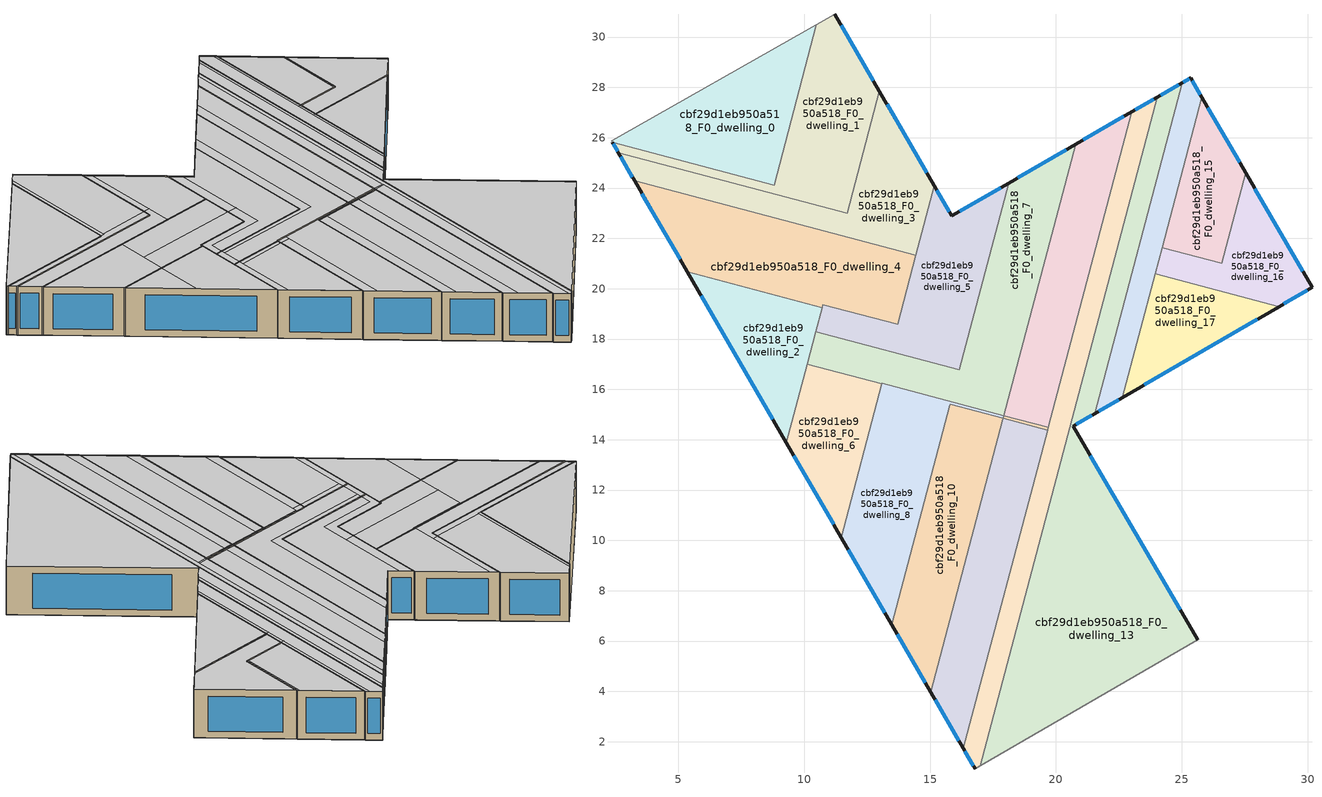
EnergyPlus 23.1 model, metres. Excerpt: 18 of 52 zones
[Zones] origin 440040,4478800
cbf29d1eb950a518_F0_dwelling_0
 floor ground (EU_floor_Construction): 8.8,24.12 10.49,30.48 2.34,25.87 2.38,25.82 z0
 wall adiabatic (EU_wall_Construction): 2.38,25.82 2.34,25.87 10.49,30.48 z0:3
 wall to cbf29d1eb950a518_F0_dwelling_1 (EU_wall_Construction): 10.49,30.48 8.8,24.12 2.38,25.82 z0:3
 ceiling adiabatic (EU_roof_Construction): 10.49,30.48 8.8,24.12 2.38,25.82 2.34,25.87 z3
cbf29d1eb950a518_F0_dwelling_1
 floor ground (EU_floor_Construction): 11.71,23 12.99,27.84 11.22,30.9 10.49,30.48 8.8,24.12 2.38,25.82 2.62,25.4 z0
 wall outside (EU_wall_Construction): 11.22,30.9 12.99,27.84 / 2.62,25.4 2.38,25.82 z0:3
 wall adiabatic (EU_wall_Construction): 10.49,30.48 11.22,30.9 z0:3
 wall to cbf29d1eb950a518_F0_dwelling_3 (EU_wall_Construction): 12.99,27.84 11.71,23 2.62,25.4 z0:3
 window (EU_Window_Construction): 11.46,30.47 12.74,28.27 / 2.58,25.46 2.41,25.76 z0.42:2.58
 ceiling to cbf29d1eb950a518_F1_dwelling_1 (EU_floor_Construction): 11.22,30.9 12.99,27.84 11.81,23.39 9.01,24.13 10.72,30.61 z3
 ceiling to cbf29d1eb950a518_F1_dwelling_2 (EU_floor_Construction): 11.81,23.39 11.71,23 2.62,25.4 2.38,25.82 8.99,24.07 9.01,24.13 z3
 ceiling adiabatic (EU_roof_Construction): 10.72,30.61 9.01,24.13 8.99,24.07 2.38,25.82 8.8,24.12 10.49,30.48 z3
cbf29d1eb950a518_F0_dwelling_10
 floor ground (EU_floor_Construction): 15.03,3.97 17.9,14.81 17.91,14.85 19.67,14.39 19.7,14.49 17.93,14.95 17.91,14.86 15.8,15.42 15.79,15.37 13.48,6.64 z0
 wall outside (EU_wall_Construction): 15.03,3.97 13.48,6.64 z0:3
 wall to cbf29d1eb950a518_F0_dwelling_9 (EU_wall_Construction): 17.93,14.95 19.7,14.49 z0:3
 wall to cbf29d1eb950a518_F0_dwelling_11 (EU_wall_Construction): 19.67,14.38 17.91,14.85 17.9,14.81 15.03,3.97 z0:3
 wall to cbf29d1eb950a518_F0_dwelling_8 (EU_wall_Construction): 15.8,15.42 17.91,14.86 17.93,14.95 / 13.48,6.64 15.79,15.37 15.8,15.41 z0:3
 wall to cbf29d1eb950a518_F0_dwelling_12 (EU_wall_Construction): 19.7,14.49 19.67,14.39 z0:3
 window (EU_Window_Construction): 14.81,4.34 13.7,6.27 z0.42:2.58
 ceiling to cbf29d1eb950a518_F1_dwelling_10 (EU_floor_Construction): 19.37,14.46 17.91,14.85 17.9,14.81 15.03,3.97 13.88,5.96 16.34,15.27 19.67,14.38 z3
 ceiling to cbf29d1eb950a518_F1_dwelling_8 (EU_floor_Construction): 19.7,14.49 19.67,14.39 16.34,15.27 13.88,5.96 13.48,6.64 15.8,15.41 17.91,14.86 17.92,14.88 18.46,14.74 18.48,14.81 z3
 ceiling to cbf29d1eb950a518_F1_dwelling_7 (EU_floor_Construction): 18.48,14.81 18.46,14.74 17.92,14.88 17.93,14.95 z3
cbf29d1eb950a518_F0_dwelling_11
 floor ground (EU_floor_Construction): 16.32,1.74 19.67,14.38 17.91,14.85 15.03,3.97 z0
 wall outside (EU_wall_Construction): 16.32,1.74 15.03,3.97 z0:3
 wall to cbf29d1eb950a518_F0_dwelling_12 (EU_wall_Construction): 19.67,14.38 16.32,1.74 z0:3
 window (EU_Window_Construction): 16.14,2.05 15.21,3.66 z0.42:2.58
 ceiling to cbf29d1eb950a518_F1_dwelling_11 (EU_floor_Construction): 19.67,14.38 16.32,1.74 15.43,3.28 18.45,14.7 z3
 ceiling to cbf29d1eb950a518_F1_dwelling_10 (EU_floor_Construction): 18.87,14.59 18.45,14.7 15.43,3.28 15.03,3.97 17.9,14.81 17.91,14.85 z3
cbf29d1eb950a518_F0_dwelling_12
 floor ground (EU_floor_Construction): 16.99,1.05 24.02,27.6 23.01,27.02 16.32,1.74 16.79,0.93 z0
 wall outside (EU_wall_Construction): 16.79,0.93 16.32,1.74 / 23.01,27.02 24.02,27.6 z0:3
 wall to cbf29d1eb950a518_F0_dwelling_13 (EU_wall_Construction): 24.02,27.6 16.99,1.05 z0:3
 wall adiabatic (EU_wall_Construction): 16.99,1.05 16.79,0.93 z0:3
 wall to cbf29d1eb950a518_F0_dwelling_9 (EU_wall_Construction): 19.7,14.49 23.01,27.02 z0:3
 window (EU_Window_Construction): 16.72,1.05 16.39,1.63 / 23.15,27.1 23.88,27.52 z0.42:2.58
 ceiling to cbf29d1eb950a518_F1_dwelling_9 (EU_floor_Construction): 23.73,27.44 20.26,14.34 19.7,14.49 23.01,27.02 z3
 ceiling to cbf29d1eb950a518_F1_dwelling_11 (EU_floor_Construction): 20.23,14.23 16.74,1.02 16.32,1.74 19.67,14.38 z3
 ceiling to cbf29d1eb950a518_F1_dwelling_8 (EU_floor_Construction): 20.26,14.34 20.24,14.24 19.67,14.39 19.7,14.49 z3
 ceiling to cbf29d1eb950a518_F1_dwelling_12 (EU_floor_Construction): 24.02,27.6 16.99,1.05 16.79,0.93 16.74,1.02 20.24,14.24 20.26,14.34 23.73,27.44 z3
cbf29d1eb950a518_F0_dwelling_13
 floor ground (EU_floor_Construction): 25.63,6.06 20.69,14.54 21.55,15.04 25.03,28.19 24.02,27.6 16.99,1.05 z0
 wall outside (EU_wall_Construction): 24.02,27.6 25.03,28.19 / 21.55,15.04 20.69,14.54 25.63,6.06 z0:3
 wall to cbf29d1eb950a518_F0_dwelling_14 (EU_wall_Construction): 25.03,28.19 21.55,15.04 z0:3
 wall adiabatic (EU_wall_Construction): 25.63,6.06 16.99,1.05 z0:3
 window (EU_Window_Construction): 24.16,27.68 24.89,28.11 / 21.43,14.97 20.81,14.61 / 21.37,13.36 24.94,7.24 z0.42:2.58
 ceiling to cbf29d1eb950a518_F1_dwelling_12 (EU_floor_Construction): 24.78,28.05 21.3,14.89 20.69,14.54 25.63,6.06 16.99,1.05 24.02,27.6 z3
 ceiling to cbf29d1eb950a518_F1_dwelling_13 (EU_floor_Construction): 25.03,28.19 21.55,15.04 21.3,14.89 24.78,28.05 z3
cbf29d1eb950a518_F0_dwelling_14
 floor ground (EU_floor_Construction): 22.64,15.67 25.8,27.6 25.35,28.37 25.03,28.19 21.55,15.04 z0
 wall outside (EU_wall_Construction): 22.64,15.67 21.55,15.04 / 25.03,28.19 25.35,28.37 25.8,27.6 z0:3
 wall to cbf29d1eb950a518_F0_dwelling_15 (EU_wall_Construction): 25.8,27.6 24.22,21.64 z0:3
 wall to cbf29d1eb950a518_F0_dwelling_16 (EU_wall_Construction): 24.22,21.64 23.95,20.59 z0:3
 wall to cbf29d1eb950a518_F0_dwelling_17 (EU_wall_Construction): 23.94,20.59 22.64,15.67 z0:3
 window (EU_Window_Construction): 22.49,15.59 21.7,15.12 / 25.07,28.21 25.31,28.35 / 25.41,28.27 25.74,27.71 z0.42:2.58
 ceiling to cbf29d1eb950a518_F1_dwelling_13 (EU_floor_Construction): 25.35,28.37 25.68,27.81 22.44,15.56 21.55,15.04 25.03,28.19 z3
 ceiling to cbf29d1eb950a518_F1_dwelling_14 (EU_floor_Construction): 25.68,27.81 25.8,27.6 24.22,21.64 24.06,21.68 z3
 ceiling to cbf29d1eb950a518_F1_dwelling_16 (EU_floor_Construction): 23.94,20.57 22.64,15.67 22.44,15.56 23.78,20.61 z3
 ceiling to cbf29d1eb950a518_F1_dwelling_15 (EU_floor_Construction): 24.22,21.64 23.94,20.57 23.78,20.61 24.06,21.68 z3
cbf29d1eb950a518_F0_dwelling_15
 floor ground (EU_floor_Construction): 26.59,21.01 27.54,24.6 25.8,27.6 24.22,21.64 z0
 wall outside (EU_wall_Construction): 25.8,27.6 27.54,24.6 z0:3
 wall to cbf29d1eb950a518_F0_dwelling_16 (EU_wall_Construction): 27.54,24.6 26.59,21.01 24.22,21.64 z0:3
 window (EU_Window_Construction): 26.04,27.18 27.3,25.02 z0.42:2.58
 ceiling to cbf29d1eb950a518_F1_dwelling_14 (EU_floor_Construction): 25.8,27.6 27.47,24.72 26.49,21.04 24.22,21.64 z3
 ceiling to cbf29d1eb950a518_F1_dwelling_15 (EU_floor_Construction): 27.47,24.72 27.54,24.6 26.59,21.01 26.49,21.04 z3
cbf29d1eb950a518_F0_dwelling_16
 floor ground (EU_floor_Construction): 30.18,20.05 27.54,24.6 26.59,21.01 24.22,21.64 23.95,20.59 28.87,19.29 z0
 wall outside (EU_wall_Construction): 27.54,24.6 30.18,20.05 28.87,19.29 z0:3
 wall to cbf29d1eb950a518_F0_dwelling_17 (EU_wall_Construction): 28.87,19.29 23.95,20.59 z0:3
 window (EU_Window_Construction): 27.91,23.97 29.81,20.69 / 30,19.95 29.05,19.4 z0.42:2.58
 ceiling to cbf29d1eb950a518_F1_dwelling_15 (EU_floor_Construction): 27.54,24.6 30.18,20.05 28.87,19.29 23.95,20.59 24.22,21.64 26.59,21.01 z3
cbf29d1eb950a518_F0_dwelling_17
 floor ground (EU_floor_Construction): 28.87,19.29 23.95,20.59 22.64,15.67 z0
 wall outside (EU_wall_Construction): 28.87,19.29 22.64,15.67 z0:3
 window (EU_Window_Construction): 28,18.79 23.51,16.18 z0.42:2.58
 ceiling to cbf29d1eb950a518_F1_dwelling_16 (EU_floor_Construction): 28.83,19.27 22.64,15.67 23.94,20.57 z3
 ceiling to cbf29d1eb950a518_F1_dwelling_15 (EU_floor_Construction): 28.87,19.29 28.83,19.27 23.94,20.57 23.95,20.59 z3
cbf29d1eb950a518_F0_dwelling_2
 floor ground (EU_floor_Construction): 9.29,13.88 10.72,19.25 5.36,20.67 z0
 wall outside (EU_wall_Construction): 9.29,13.88 5.36,20.67 z0:3
 wall to cbf29d1eb950a518_F0_dwelling_4 (EU_wall_Construction): 5.36,20.67 10.72,19.25 z0:3
 wall to cbf29d1eb950a518_F0_dwelling_6 (EU_wall_Construction): 10.12,17 9.29,13.88 z0:3
 wall to cbf29d1eb950a518_F0_dwelling_7 (EU_wall_Construction): 10.46,18.28 10.12,17 z0:3
 wall to cbf29d1eb950a518_F0_dwelling_5 (EU_wall_Construction): 10.71,19.25 10.46,18.28 z0:3
 window (EU_Window_Construction): 8.75,14.82 5.9,19.72 z0.42:2.58
 ceiling to cbf29d1eb950a518_F1_dwelling_4 (EU_floor_Construction): 10.72,19.25 9.29,13.88 7.23,17.43 7.91,19.99 z3
 ceiling to cbf29d1eb950a518_F1_dwelling_2 (EU_floor_Construction): 7.91,19.99 7.23,17.43 5.36,20.67 z3
cbf29d1eb950a518_F0_dwelling_3
 floor ground (EU_floor_Construction): 14.44,21.33 15.17,24.08 12.99,27.84 11.71,23 2.62,25.4 3.27,24.28 z0
 wall outside (EU_wall_Construction): 12.99,27.84 15.17,24.08 / 3.27,24.28 2.62,25.4 z0:3
 wall to cbf29d1eb950a518_F0_dwelling_4 (EU_wall_Construction): 14.44,21.33 3.27,24.28 z0:3
 wall to cbf29d1eb950a518_F0_dwelling_5 (EU_wall_Construction): 15.17,24.08 14.44,21.33 z0:3
 window (EU_Window_Construction): 13.29,27.32 14.87,24.61 / 3.18,24.44 2.71,25.24 z0.42:2.58
 ceiling adiabatic (EU_roof_Construction): 13.24,27.4 15.17,24.08 14.44,21.33 11.82,22.02 z3; 12.99,27.84 13.24,27.4 12.16,23.3 11.81,23.39 z3
 ceiling to cbf29d1eb950a518_F1_dwelling_2 (EU_floor_Construction): 11.81,23.39 12.16,23.3 11.82,22.02 3.27,24.28 2.62,25.4 11.71,23 z3
cbf29d1eb950a518_F0_dwelling_4
 floor ground (EU_floor_Construction): 13.71,18.59 14.44,21.33 3.27,24.28 5.36,20.67 10.72,19.25 10.75,19.37 z0
 wall outside (EU_wall_Construction): 5.36,20.67 3.27,24.28 z0:3
 wall to cbf29d1eb950a518_F0_dwelling_5 (EU_wall_Construction): 14.44,21.33 13.71,18.59 10.75,19.37 10.72,19.25 z0:3
 window (EU_Window_Construction): 5.07,21.17 3.56,23.78 z0.42:2.58
 ceiling to cbf29d1eb950a518_F1_dwelling_2 (EU_floor_Construction): 11.82,22.02 11.81,21.97 8.66,22.81 7.91,19.99 5.36,20.67 3.27,24.28 z3
 ceiling to cbf29d1eb950a518_F1_dwelling_4 (EU_floor_Construction): 14.01,19.72 13.71,18.59 10.75,19.37 10.72,19.25 7.91,19.99 8.24,21.25 z3
 ceiling to cbf29d1eb950a518_F1_dwelling_3 (EU_floor_Construction): 14.44,21.33 14.01,19.72 8.24,21.25 8.66,22.81 11.81,21.97 11.82,22.02 z3
cbf29d1eb950a518_F0_dwelling_5
 floor ground (EU_floor_Construction): 16.16,16.77 18.13,24.2 15.86,22.89 15.17,24.08 13.71,18.59 10.75,19.37 10.46,18.28 z0
 wall outside (EU_wall_Construction): 15.17,24.08 15.86,22.89 18.13,24.2 z0:3
 wall to cbf29d1eb950a518_F0_dwelling_7 (EU_wall_Construction): 18.13,24.2 16.16,16.77 10.46,18.28 z0:3
 window (EU_Window_Construction): 15.26,23.92 15.76,23.05 / 16.18,23.07 17.81,24.02 z0.42:2.58
 ceiling to cbf29d1eb950a518_F1_dwelling_5 (EU_floor_Construction): 18.13,24.2 16.16,16.77 10.81,18.19 10.98,18.84 14.12,18.01 15.55,23.42 15.86,22.89 z3
 ceiling to cbf29d1eb950a518_F1_dwelling_4 (EU_floor_Construction): 14.54,19.58 14.12,18.01 10.98,18.84 10.81,18.19 10.46,18.28 10.72,19.25 10.75,19.37 13.71,18.59 14.01,19.72 z3
 ceiling to cbf29d1eb950a518_F1_dwelling_3 (EU_floor_Construction): 15.17,24.08 15.55,23.42 14.54,19.58 14.01,19.72 z3
cbf29d1eb950a518_F0_dwelling_6
 floor ground (EU_floor_Construction): 11.47,10.11 13.09,16.22 10.12,17 9.29,13.88 z0
 wall outside (EU_wall_Construction): 11.47,10.11 9.29,13.88 z0:3
 wall to cbf29d1eb950a518_F0_dwelling_7 (EU_wall_Construction): 10.12,17 13.09,16.22 z0:3
 wall to cbf29d1eb950a518_F0_dwelling_8 (EU_wall_Construction): 13.09,16.22 11.47,10.11 z0:3
 window (EU_Window_Construction): 11.17,10.64 9.59,13.35 z0.42:2.58
 ceiling to cbf29d1eb950a518_F1_dwelling_6 (EU_floor_Construction): 13.01,15.94 11.47,10.11 9.55,13.43 10.4,16.63 z3
 ceiling to cbf29d1eb950a518_F1_dwelling_7 (EU_floor_Construction): 13.09,16.22 13.01,15.94 10.4,16.63 10.47,16.91 z3
 ceiling to cbf29d1eb950a518_F1_dwelling_4 (EU_floor_Construction): 10.47,16.91 9.55,13.43 9.29,13.88 10.12,17 z3
cbf29d1eb950a518_F0_dwelling_7
 floor ground (EU_floor_Construction): 17.94,14.96 20.79,25.74 18.13,24.2 16.16,16.77 10.46,18.28 10.12,17 13.09,16.22 13.09,16.24 z0
 wall outside (EU_wall_Construction): 18.13,24.2 20.79,25.74 z0:3
 wall to cbf29d1eb950a518_F0_dwelling_8 (EU_wall_Construction): 17.94,14.96 13.09,16.24 13.09,16.22 z0:3
 wall to cbf29d1eb950a518_F0_dwelling_9 (EU_wall_Construction): 20.79,25.74 17.94,14.96 z0:3
 window (EU_Window_Construction): 18.5,24.41 20.42,25.52 z0.42:2.58
 ceiling to cbf29d1eb950a518_F1_dwelling_7 (EU_floor_Construction): 20.79,25.74 17.94,14.96 13.09,16.24 13.09,16.22 10.47,16.91 10.74,17.92 16.63,16.36 18.81,24.59 z3
 ceiling to cbf29d1eb950a518_F1_dwelling_5 (EU_floor_Construction): 18.81,24.59 16.63,16.36 10.74,17.92 10.81,18.19 16.16,16.77 18.13,24.2 z3
 ceiling to cbf29d1eb950a518_F1_dwelling_4 (EU_floor_Construction): 10.81,18.19 10.47,16.91 10.12,17 10.46,18.28 z3
cbf29d1eb950a518_F0_dwelling_8
 floor ground (EU_floor_Construction): 13.48,6.64 15.8,15.41 17.91,14.86 17.94,14.96 13.09,16.24 11.47,10.11 z0
 wall outside (EU_wall_Construction): 13.48,6.64 11.47,10.11 z0:3
 window (EU_Window_Construction): 13.2,7.13 11.75,9.63 z0.42:2.58
 ceiling to cbf29d1eb950a518_F1_dwelling_8 (EU_floor_Construction): 17.92,14.88 17.91,14.86 15.8,15.41 13.48,6.64 11.86,9.45 13.6,16.02 z3
 ceiling to cbf29d1eb950a518_F1_dwelling_6 (EU_floor_Construction): 13.54,15.8 11.86,9.45 11.47,10.11 13.01,15.94 z3
 ceiling to cbf29d1eb950a518_F1_dwelling_7 (EU_floor_Construction): 17.93,14.95 17.92,14.88 13.6,16.02 13.54,15.8 13.01,15.94 13.09,16.22 13.09,16.24 z3
cbf29d1eb950a518_F0_dwelling_9
 floor ground (EU_floor_Construction): 19.7,14.49 23.01,27.02 20.79,25.74 17.93,14.95 z0
 wall outside (EU_wall_Construction): 20.79,25.74 23.01,27.02 z0:3
 window (EU_Window_Construction): 21.1,25.92 22.71,26.84 z0.42:2.58
 ceiling to cbf29d1eb950a518_F1_dwelling_9 (EU_floor_Construction): 23.01,27.02 19.7,14.49 18.48,14.81 21.48,26.14 z3
 ceiling to cbf29d1eb950a518_F1_dwelling_7 (EU_floor_Construction): 21.48,26.14 18.48,14.81 17.93,14.95 20.79,25.74 z3
[Building]
EU S2 Campaign: North Axis=0; Terrain=City; Solar Distribution=FullExterior
[Site:Location]
Madrid: Latitude=40.5; Longitude=-3.5; Time Zone=1; Elevation=609
[SizingPeriod:WeatherFileDays]
AnnualSizingPeriod: Begin Month=1; Begin Day of Month=1; End Month=12; End Day of Month=31; Day of Week for Start Day=Monday; Use Weather File Daylight Saving Period=No; Use Weather File Rain and Snow Indicators=No
[MATERIAL]
EU_InternalMass_Material: Roughness=MediumRough; Thickness=0.1; Conductivity=1; Density=1800; Specific Heat=900; Thermal Absorptance=0.9; Solar Absorptance=0.7; Visible Absorptance=0.7
[MATERIAL:NOMASS] Roughness=MediumRough; Thermal Absorptance=0.9; Solar Absorptance=0.7; Visible Absorptance=0.7
Name | Thermal Resistance
EU_wall_NoMass | 1.60022
EU_roof_NoMass | 1.57597
EU_floor_NoMass | 0.470652
[WINDOWMATERIAL:SIMPLEGLAZINGSYSTEM]
EU_Window_SimpleGlazing: UFactor=3.28802; Solar Heat Gain Coefficient=0.85; Visible Transmittance=0.85
[CONSTRUCTION]
EU_wall_Construction: EU_wall_NoMass
EU_roof_Construction: EU_roof_NoMass
EU_floor_Construction: EU_floor_NoMass
EU_InternalMass_Construction: EU_InternalMass_Material
EU_Window_Construction: EU_Window_SimpleGlazing
[ZONE] Type=1; Multiplier=1; Ceiling Height=autocalculate; Floor Area=autocalculate; Part of Total Floor Area=Yes
Name | Volume
cbf29d1eb950a518_F0_dwelling_0 | 66.52
cbf29d1eb950a518_F0_dwelling_1 | 66.4977
cbf29d1eb950a518_F0_dwelling_10 | 67.0818
cbf29d1eb950a518_F0_dwelling_11 | 66.5295
cbf29d1eb950a518_F0_dwelling_12 | 66.5676
cbf29d1eb950a518_F0_dwelling_13 | 183.078
cbf29d1eb950a518_F0_dwelling_14 | 35.3906
cbf29d1eb950a518_F0_dwelling_15 | 36.327
cbf29d1eb950a518_F0_dwelling_16 | 38.8663
cbf29d1eb950a518_F0_dwelling_17 | 38.8601
cbf29d1eb950a518_F0_dwelling_2 | 46.1935
cbf29d1eb950a518_F0_dwelling_3 | 64.9984
cbf29d1eb950a518_F0_dwelling_4 | 88.3608
cbf29d1eb950a518_F0_dwelling_5 | 66.5105
cbf29d1eb950a518_F0_dwelling_6 | 43.9666
cbf29d1eb950a518_F0_dwelling_7 | 89.0779
cbf29d1eb950a518_F0_dwelling_8 | 66.5171
cbf29d1eb950a518_F0_dwelling_9 | 65.9612
[INTERNALMASS] Construction=EU_InternalMass_Construction
Name | Zone or ZoneList | Surface Area
cbf29d1eb950a518_F0_dwelling_0_EU_InternalMass | cbf29d1eb950a518_F0_dwelling_0 | 22.1737
cbf29d1eb950a518_F0_dwelling_1_EU_InternalMass | cbf29d1eb950a518_F0_dwelling_1 | 22.1669
cbf29d1eb950a518_F0_dwelling_2_EU_InternalMass | cbf29d1eb950a518_F0_dwelling_2 | 15.3955
cbf29d1eb950a518_F0_dwelling_3_EU_InternalMass | cbf29d1eb950a518_F0_dwelling_3 | 21.6708
cbf29d1eb950a518_F0_dwelling_4_EU_InternalMass | cbf29d1eb950a518_F0_dwelling_4 | 29.4517
cbf29d1eb950a518_F0_dwelling_5_EU_InternalMass | cbf29d1eb950a518_F0_dwelling_5 | 22.1701
cbf29d1eb950a518_F0_dwelling_6_EU_InternalMass | cbf29d1eb950a518_F0_dwelling_6 | 14.6512
cbf29d1eb950a518_F0_dwelling_7_EU_InternalMass | cbf29d1eb950a518_F0_dwelling_7 | 29.6931
cbf29d1eb950a518_F0_dwelling_8_EU_InternalMass | cbf29d1eb950a518_F0_dwelling_8 | 22.1679
cbf29d1eb950a518_F0_dwelling_9_EU_InternalMass | cbf29d1eb950a518_F0_dwelling_9 | 21.9874
cbf29d1eb950a518_F0_dwelling_10_EU_InternalMass | cbf29d1eb950a518_F0_dwelling_10 | 22.3606
cbf29d1eb950a518_F0_dwelling_11_EU_InternalMass | cbf29d1eb950a518_F0_dwelling_11 | 22.1757
cbf29d1eb950a518_F0_dwelling_12_EU_InternalMass | cbf29d1eb950a518_F0_dwelling_12 | 22.189
cbf29d1eb950a518_F0_dwelling_13_EU_InternalMass | cbf29d1eb950a518_F0_dwelling_13 | 61.0245
cbf29d1eb950a518_F0_dwelling_14_EU_InternalMass | cbf29d1eb950a518_F0_dwelling_14 | 11.797
cbf29d1eb950a518_F0_dwelling_15_EU_InternalMass | cbf29d1eb950a518_F0_dwelling_15 | 12.1089
cbf29d1eb950a518_F0_dwelling_16_EU_InternalMass | cbf29d1eb950a518_F0_dwelling_16 | 12.9554
cbf29d1eb950a518_F0_dwelling_17_EU_InternalMass | cbf29d1eb950a518_F0_dwelling_17 | 12.9543
[OTHEREQUIPMENT] Fuel Type=Electricity; Design Level Calculation Method=Watts/Area; Power per Zone Floor Area=1; Fraction Latent=0; Fraction Radiant=0; Fraction Lost=0; Carbon Dioxide Generation Rate=0; EndUse Subcategory=EU_Step8_InternalGains
Name | Zone or ZoneList or Space or SpaceList | Schedule
EU_Step8_InternalGain_cbf29d1eb950a518_F0_dwelling_0_f000 | cbf29d1eb950a518_F0_dwelling_0 | EU_Step8_GainSchedule_cbf29d1eb950a518_F0_dwelling_0_f000
EU_Step8_InternalGain_cbf29d1eb950a518_F0_dwelling_1_f000 | cbf29d1eb950a518_F0_dwelling_1 | EU_Step8_GainSchedule_cbf29d1eb950a518_F0_dwelling_1_f000
EU_Step8_InternalGain_cbf29d1eb950a518_F0_dwelling_2_f000 | cbf29d1eb950a518_F0_dwelling_2 | EU_Step8_GainSchedule_cbf29d1eb950a518_F0_dwelling_2_f000
EU_Step8_InternalGain_cbf29d1eb950a518_F0_dwelling_3_f000 | cbf29d1eb950a518_F0_dwelling_3 | EU_Step8_GainSchedule_cbf29d1eb950a518_F0_dwelling_3_f000
EU_Step8_InternalGain_cbf29d1eb950a518_F0_dwelling_4_f000 | cbf29d1eb950a518_F0_dwelling_4 | EU_Step8_GainSchedule_cbf29d1eb950a518_F0_dwelling_4_f000
EU_Step8_InternalGain_cbf29d1eb950a518_F0_dwelling_5_f000 | cbf29d1eb950a518_F0_dwelling_5 | EU_Step8_GainSchedule_cbf29d1eb950a518_F0_dwelling_5_f000
EU_Step8_InternalGain_cbf29d1eb950a518_F0_dwelling_6_f000 | cbf29d1eb950a518_F0_dwelling_6 | EU_Step8_GainSchedule_cbf29d1eb950a518_F0_dwelling_6_f000
EU_Step8_InternalGain_cbf29d1eb950a518_F0_dwelling_7_f000 | cbf29d1eb950a518_F0_dwelling_7 | EU_Step8_GainSchedule_cbf29d1eb950a518_F0_dwelling_7_f000
EU_Step8_InternalGain_cbf29d1eb950a518_F0_dwelling_8_f000 | cbf29d1eb950a518_F0_dwelling_8 | EU_Step8_GainSchedule_cbf29d1eb950a518_F0_dwelling_8_f000
EU_Step8_InternalGain_cbf29d1eb950a518_F0_dwelling_9_f000 | cbf29d1eb950a518_F0_dwelling_9 | EU_Step8_GainSchedule_cbf29d1eb950a518_F0_dwelling_9_f000
EU_Step8_InternalGain_cbf29d1eb950a518_F0_dwelling_10_f000 | cbf29d1eb950a518_F0_dwelling_10 | EU_Step8_GainSchedule_cbf29d1eb950a518_F0_dwelling_10_f000
EU_Step8_InternalGain_cbf29d1eb950a518_F0_dwelling_11_f000 | cbf29d1eb950a518_F0_dwelling_11 | EU_Step8_GainSchedule_cbf29d1eb950a518_F0_dwelling_11_f000
EU_Step8_InternalGain_cbf29d1eb950a518_F0_dwelling_12_f000 | cbf29d1eb950a518_F0_dwelling_12 | EU_Step8_GainSchedule_cbf29d1eb950a518_F0_dwelling_12_f000
EU_Step8_InternalGain_cbf29d1eb950a518_F0_dwelling_13_f000 | cbf29d1eb950a518_F0_dwelling_13 | EU_Step8_GainSchedule_cbf29d1eb950a518_F0_dwelling_13_f000
EU_Step8_InternalGain_cbf29d1eb950a518_F0_dwelling_14_f000 | cbf29d1eb950a518_F0_dwelling_14 | EU_Step8_GainSchedule_cbf29d1eb950a518_F0_dwelling_14_f000
EU_Step8_InternalGain_cbf29d1eb950a518_F0_dwelling_15_f000 | cbf29d1eb950a518_F0_dwelling_15 | EU_Step8_GainSchedule_cbf29d1eb950a518_F0_dwelling_15_f000
EU_Step8_InternalGain_cbf29d1eb950a518_F0_dwelling_16_f000 | cbf29d1eb950a518_F0_dwelling_16 | EU_Step8_GainSchedule_cbf29d1eb950a518_F0_dwelling_16_f000
EU_Step8_InternalGain_cbf29d1eb950a518_F0_dwelling_17_f000 | cbf29d1eb950a518_F0_dwelling_17 | EU_Step8_GainSchedule_cbf29d1eb950a518_F0_dwelling_17_f000
[ZONEVENTILATION:DESIGNFLOWRATE] Schedule=EU_AlwaysOn; Design Flow Rate Calculation Method=AirChanges/Hour; Air Changes per Hour=0.480704; Ventilation Type=Natural; Fan Pressure Rise=0; Fan Total Efficiency=1; Constant Term Coefficient=1; Temperature Term Coefficient=0; Velocity Term Coefficient=0; Velocity Squared Term Coefficient=0; Minimum Indoor Temperature=-100; Maximum Indoor Temperature=100; Delta Temperature=-100; Minimum Outdoor Temperature=-100; Maximum Outdoor Temperature=100; Maximum Wind Speed=40
Name | Zone or ZoneList or Space or SpaceList
EU_ConstantAir_cbf29d1eb950a518_F0_dwelling_0 | cbf29d1eb950a518_F0_dwelling_0
EU_ConstantAir_cbf29d1eb950a518_F0_dwelling_1 | cbf29d1eb950a518_F0_dwelling_1
EU_ConstantAir_cbf29d1eb950a518_F0_dwelling_2 | cbf29d1eb950a518_F0_dwelling_2
EU_ConstantAir_cbf29d1eb950a518_F0_dwelling_3 | cbf29d1eb950a518_F0_dwelling_3
EU_ConstantAir_cbf29d1eb950a518_F0_dwelling_4 | cbf29d1eb950a518_F0_dwelling_4
EU_ConstantAir_cbf29d1eb950a518_F0_dwelling_5 | cbf29d1eb950a518_F0_dwelling_5
EU_ConstantAir_cbf29d1eb950a518_F0_dwelling_6 | cbf29d1eb950a518_F0_dwelling_6
EU_ConstantAir_cbf29d1eb950a518_F0_dwelling_7 | cbf29d1eb950a518_F0_dwelling_7
EU_ConstantAir_cbf29d1eb950a518_F0_dwelling_8 | cbf29d1eb950a518_F0_dwelling_8
EU_ConstantAir_cbf29d1eb950a518_F0_dwelling_9 | cbf29d1eb950a518_F0_dwelling_9
EU_ConstantAir_cbf29d1eb950a518_F0_dwelling_10 | cbf29d1eb950a518_F0_dwelling_10
EU_ConstantAir_cbf29d1eb950a518_F0_dwelling_11 | cbf29d1eb950a518_F0_dwelling_11
EU_ConstantAir_cbf29d1eb950a518_F0_dwelling_12 | cbf29d1eb950a518_F0_dwelling_12
EU_ConstantAir_cbf29d1eb950a518_F0_dwelling_13 | cbf29d1eb950a518_F0_dwelling_13
EU_ConstantAir_cbf29d1eb950a518_F0_dwelling_14 | cbf29d1eb950a518_F0_dwelling_14
EU_ConstantAir_cbf29d1eb950a518_F0_dwelling_15 | cbf29d1eb950a518_F0_dwelling_15
EU_ConstantAir_cbf29d1eb950a518_F0_dwelling_16 | cbf29d1eb950a518_F0_dwelling_16
EU_ConstantAir_cbf29d1eb950a518_F0_dwelling_17 | cbf29d1eb950a518_F0_dwelling_17
[HVACTEMPLATE:THERMOSTAT] Constant Heating Setpoint=20; Constant Cooling Setpoint=50
EU_HeatOnly_cbf29d1eb950a518_F0_dwelling_0; EU_HeatOnly_cbf29d1eb950a518_F0_dwelling_1; EU_HeatOnly_cbf29d1eb950a518_F0_dwelling_2; EU_HeatOnly_cbf29d1eb950a518_F0_dwelling_3; EU_HeatOnly_cbf29d1eb950a518_F0_dwelling_4; EU_HeatOnly_cbf29d1eb950a518_F0_dwelling_5; EU_HeatOnly_cbf29d1eb950a518_F0_dwelling_6; EU_HeatOnly_cbf29d1eb950a518_F0_dwelling_7; EU_HeatOnly_cbf29d1eb950a518_F0_dwelling_8; EU_HeatOnly_cbf29d1eb950a518_F0_dwelling_9; EU_HeatOnly_cbf29d1eb950a518_F0_dwelling_10; EU_HeatOnly_cbf29d1eb950a518_F0_dwelling_11; EU_HeatOnly_cbf29d1eb950a518_F0_dwelling_12; EU_HeatOnly_cbf29d1eb950a518_F0_dwelling_13; EU_HeatOnly_cbf29d1eb950a518_F0_dwelling_14; EU_HeatOnly_cbf29d1eb950a518_F0_dwelling_15; EU_HeatOnly_cbf29d1eb950a518_F0_dwelling_16; EU_HeatOnly_cbf29d1eb950a518_F0_dwelling_17; EU_HeatOnly_cbf29d1eb950a518_F1_dwelling_0; EU_HeatOnly_cbf29d1eb950a518_F1_dwelling_1; EU_HeatOnly_cbf29d1eb950a518_F1_dwelling_2; EU_HeatOnly_cbf29d1eb950a518_F1_dwelling_3; EU_HeatOnly_cbf29d1eb950a518_F1_dwelling_4; EU_HeatOnly_cbf29d1eb950a518_F1_dwelling_5; EU_HeatOnly_cbf29d1eb950a518_F1_dwelling_6; EU_HeatOnly_cbf29d1eb950a518_F1_dwelling_7; EU_HeatOnly_cbf29d1eb950a518_F1_dwelling_8; EU_HeatOnly_cbf29d1eb950a518_F1_dwelling_9; EU_HeatOnly_cbf29d1eb950a518_F1_dwelling_10; EU_HeatOnly_cbf29d1eb950a518_F1_dwelling_11; EU_HeatOnly_cbf29d1eb950a518_F1_dwelling_12; EU_HeatOnly_cbf29d1eb950a518_F1_dwelling_13; EU_HeatOnly_cbf29d1eb950a518_F1_dwelling_14; EU_HeatOnly_cbf29d1eb950a518_F1_dwelling_15; EU_HeatOnly_cbf29d1eb950a518_F1_dwelling_16; EU_HeatOnly_cbf29d1eb950a518_F2_dwelling_0; EU_HeatOnly_cbf29d1eb950a518_F2_dwelling_1; EU_HeatOnly_cbf29d1eb950a518_F2_dwelling_2; EU_HeatOnly_cbf29d1eb950a518_F2_dwelling_3; EU_HeatOnly_cbf29d1eb950a518_F2_dwelling_4; EU_HeatOnly_cbf29d1eb950a518_F2_dwelling_5; EU_HeatOnly_cbf29d1eb950a518_F2_dwelling_6; EU_HeatOnly_cbf29d1eb950a518_F2_dwelling_7; EU_HeatOnly_cbf29d1eb950a518_F2_dwelling_8; EU_HeatOnly_cbf29d1eb950a518_F2_dwelling_9; EU_HeatOnly_cbf29d1eb950a518_F2_dwelling_10; EU_HeatOnly_cbf29d1eb950a518_F2_dwelling_11; EU_HeatOnly_cbf29d1eb950a518_F2_dwelling_12; EU_HeatOnly_cbf29d1eb950a518_F2_dwelling_13; EU_HeatOnly_cbf29d1eb950a518_F2_dwelling_14; EU_HeatOnly_cbf29d1eb950a518_F2_dwelling_15; EU_HeatOnly_cbf29d1eb950a518_F2_dwelling_16
[HVACTEMPLATE:ZONE:IDEALLOADSAIRSYSTEM] System Availability Schedule=EU_AlwaysOn; Maximum Heating Supply Air Temperature=50; Minimum Cooling Supply Air Temperature=13; Maximum Heating Supply Air Humidity Ratio=0.0156; Minimum Cooling Supply Air Humidity Ratio=0.0077; Heating Limit=NoLimit; Cooling Limit=NoLimit; Heating Availability Schedule=EU_AlwaysOn; Cooling Availability Schedule=EU_CoolingOff; Dehumidification Control Type=ConstantSensibleHeatRatio; Cooling Sensible Heat Ratio=0.7; Dehumidification Setpoint=60; Humidification Control Type=None; Humidification Setpoint=30; Outdoor Air Method=None; Outdoor Air Flow Rate per Person=0.00944; Outdoor Air Flow Rate per Zone Floor Area=0; Outdoor Air Flow Rate per Zone=0; Demand Controlled Ventilation Type=None; Outdoor Air Economizer Type=NoEconomizer; Heat Recovery Type=None; Sensible Heat Recovery Effectiveness=0.7; Latent Heat Recovery Effectiveness=0.65
Name | Template Thermostat
cbf29d1eb950a518_F0_dwelling_0 | EU_HeatOnly_cbf29d1eb950a518_F0_dwelling_0
cbf29d1eb950a518_F0_dwelling_1 | EU_HeatOnly_cbf29d1eb950a518_F0_dwelling_1
cbf29d1eb950a518_F0_dwelling_2 | EU_HeatOnly_cbf29d1eb950a518_F0_dwelling_2
cbf29d1eb950a518_F0_dwelling_3 | EU_HeatOnly_cbf29d1eb950a518_F0_dwelling_3
cbf29d1eb950a518_F0_dwelling_4 | EU_HeatOnly_cbf29d1eb950a518_F0_dwelling_4
cbf29d1eb950a518_F0_dwelling_5 | EU_HeatOnly_cbf29d1eb950a518_F0_dwelling_5
cbf29d1eb950a518_F0_dwelling_6 | EU_HeatOnly_cbf29d1eb950a518_F0_dwelling_6
cbf29d1eb950a518_F0_dwelling_7 | EU_HeatOnly_cbf29d1eb950a518_F0_dwelling_7
cbf29d1eb950a518_F0_dwelling_8 | EU_HeatOnly_cbf29d1eb950a518_F0_dwelling_8
cbf29d1eb950a518_F0_dwelling_9 | EU_HeatOnly_cbf29d1eb950a518_F0_dwelling_9
cbf29d1eb950a518_F0_dwelling_10 | EU_HeatOnly_cbf29d1eb950a518_F0_dwelling_10
cbf29d1eb950a518_F0_dwelling_11 | EU_HeatOnly_cbf29d1eb950a518_F0_dwelling_11
cbf29d1eb950a518_F0_dwelling_12 | EU_HeatOnly_cbf29d1eb950a518_F0_dwelling_12
cbf29d1eb950a518_F0_dwelling_13 | EU_HeatOnly_cbf29d1eb950a518_F0_dwelling_13
cbf29d1eb950a518_F0_dwelling_14 | EU_HeatOnly_cbf29d1eb950a518_F0_dwelling_14
cbf29d1eb950a518_F0_dwelling_15 | EU_HeatOnly_cbf29d1eb950a518_F0_dwelling_15
cbf29d1eb950a518_F0_dwelling_16 | EU_HeatOnly_cbf29d1eb950a518_F0_dwelling_16
cbf29d1eb950a518_F0_dwelling_17 | EU_HeatOnly_cbf29d1eb950a518_F0_dwelling_17
[SIZING:ZONE] Zone Cooling Design Supply Air Temperature Input Method=SupplyAirTemperature; Zone Cooling Design Supply Air Temperature=13; Zone Heating Design Supply Air Temperature Input Method=SupplyAirTemperature; Zone Heating Design Supply Air Temperature=50; Zone Cooling Design Supply Air Humidity Ratio=0.008; Zone Heating Design Supply Air Humidity Ratio=0.008; Cooling Design Air Flow Method=DesignDay; Cooling Design Air Flow Rate=0; Cooling Minimum Air Flow per Zone Floor Area=0.000762; Cooling Minimum Air Flow=0; Cooling Minimum Air Flow Fraction=0.2; Heating Design Air Flow Method=DesignDay; Heating Design Air Flow Rate=0; Heating Maximum Air Flow per Zone Floor Area=0.002032; Heating Maximum Air Flow=0.141576; Heating Maximum Air Flow Fraction=0.3; Account for Dedicated Outdoor Air System=No; Dedicated Outdoor Air System Control Strategy=NeutralSupplyAir; Dedicated Outdoor Air Low Setpoint Temperature for Design=autosize; Dedicated Outdoor Air High Setpoint Temperature for Design=autosize; Zone Load Sizing Method=Sensible Load Only No Latent Load; Zone Latent Cooling Design Supply Air Humidity Ratio Input Method=HumidityRatioDifference; Zone Cooling Design Supply Air Humidity Ratio Difference=0.005; Zone Latent Heating Design Supply Air Humidity Ratio Input Method=HumidityRatioDifference; Zone Humidification Design Supply Air Humidity Ratio Difference=0.005
cbf29d1eb950a518_F0_dwelling_0; cbf29d1eb950a518_F0_dwelling_1; cbf29d1eb950a518_F0_dwelling_2; cbf29d1eb950a518_F0_dwelling_3; cbf29d1eb950a518_F0_dwelling_4; cbf29d1eb950a518_F0_dwelling_5; cbf29d1eb950a518_F0_dwelling_6; cbf29d1eb950a518_F0_dwelling_7; cbf29d1eb950a518_F0_dwelling_8; cbf29d1eb950a518_F0_dwelling_9; cbf29d1eb950a518_F0_dwelling_10; cbf29d1eb950a518_F0_dwelling_11; cbf29d1eb950a518_F0_dwelling_12; cbf29d1eb950a518_F0_dwelling_13; cbf29d1eb950a518_F0_dwelling_14; cbf29d1eb950a518_F0_dwelling_15; cbf29d1eb950a518_F0_dwelling_16; cbf29d1eb950a518_F0_dwelling_17
[SCHEDULE:CONSTANT]
Name | Hourly Value
EU_AlwaysOn | 1
EU_CoolingOff | 0
[SCHEDULE:FILE] Column Number=1; Rows to Skip at Top=0; Number of Hours of Data=8760; Column Separator=Comma; Interpolate to Timestep=No; Minutes per Item=60; Adjust Schedule for Daylight Savings=Yes
Name | File
EU_Step8_GainSchedule_cbf29d1eb950a518_F0_dwelling_0_f000 | ../../schedules/cbf29d1eb950a518/cbf29d1eb950a518_F0_dwelling_0_f000_gain.csv
EU_Step8_GainSchedule_cbf29d1eb950a518_F0_dwelling_1_f000 | ../../schedules/cbf29d1eb950a518/cbf29d1eb950a518_F0_dwelling_1_f000_gain.csv
EU_Step8_GainSchedule_cbf29d1eb950a518_F0_dwelling_2_f000 | ../../schedules/cbf29d1eb950a518/cbf29d1eb950a518_F0_dwelling_2_f000_gain.csv
EU_Step8_GainSchedule_cbf29d1eb950a518_F0_dwelling_3_f000 | ../../schedules/cbf29d1eb950a518/cbf29d1eb950a518_F0_dwelling_3_f000_gain.csv
EU_Step8_GainSchedule_cbf29d1eb950a518_F0_dwelling_4_f000 | ../../schedules/cbf29d1eb950a518/cbf29d1eb950a518_F0_dwelling_4_f000_gain.csv
EU_Step8_GainSchedule_cbf29d1eb950a518_F0_dwelling_5_f000 | ../../schedules/cbf29d1eb950a518/cbf29d1eb950a518_F0_dwelling_5_f000_gain.csv
EU_Step8_GainSchedule_cbf29d1eb950a518_F0_dwelling_6_f000 | ../../schedules/cbf29d1eb950a518/cbf29d1eb950a518_F0_dwelling_6_f000_gain.csv
EU_Step8_GainSchedule_cbf29d1eb950a518_F0_dwelling_7_f000 | ../../schedules/cbf29d1eb950a518/cbf29d1eb950a518_F0_dwelling_7_f000_gain.csv
EU_Step8_GainSchedule_cbf29d1eb950a518_F0_dwelling_8_f000 | ../../schedules/cbf29d1eb950a518/cbf29d1eb950a518_F0_dwelling_8_f000_gain.csv
EU_Step8_GainSchedule_cbf29d1eb950a518_F0_dwelling_9_f000 | ../../schedules/cbf29d1eb950a518/cbf29d1eb950a518_F0_dwelling_9_f000_gain.csv
EU_Step8_GainSchedule_cbf29d1eb950a518_F0_dwelling_10_f000 | ../../schedules/cbf29d1eb950a518/cbf29d1eb950a518_F0_dwelling_10_f000_gain.csv
EU_Step8_GainSchedule_cbf29d1eb950a518_F0_dwelling_11_f000 | ../../schedules/cbf29d1eb950a518/cbf29d1eb950a518_F0_dwelling_11_f000_gain.csv
EU_Step8_GainSchedule_cbf29d1eb950a518_F0_dwelling_12_f000 | ../../schedules/cbf29d1eb950a518/cbf29d1eb950a518_F0_dwelling_12_f000_gain.csv
EU_Step8_GainSchedule_cbf29d1eb950a518_F0_dwelling_13_f000 | ../../schedules/cbf29d1eb950a518/cbf29d1eb950a518_F0_dwelling_13_f000_gain.csv
EU_Step8_GainSchedule_cbf29d1eb950a518_F0_dwelling_14_f000 | ../../schedules/cbf29d1eb950a518/cbf29d1eb950a518_F0_dwelling_14_f000_gain.csv
EU_Step8_GainSchedule_cbf29d1eb950a518_F0_dwelling_15_f000 | ../../schedules/cbf29d1eb950a518/cbf29d1eb950a518_F0_dwelling_15_f000_gain.csv
EU_Step8_GainSchedule_cbf29d1eb950a518_F0_dwelling_16_f000 | ../../schedules/cbf29d1eb950a518/cbf29d1eb950a518_F0_dwelling_16_f000_gain.csv
EU_Step8_GainSchedule_cbf29d1eb950a518_F0_dwelling_17_f000 | ../../schedules/cbf29d1eb950a518/cbf29d1eb950a518_F0_dwelling_17_f000_gain.csv
